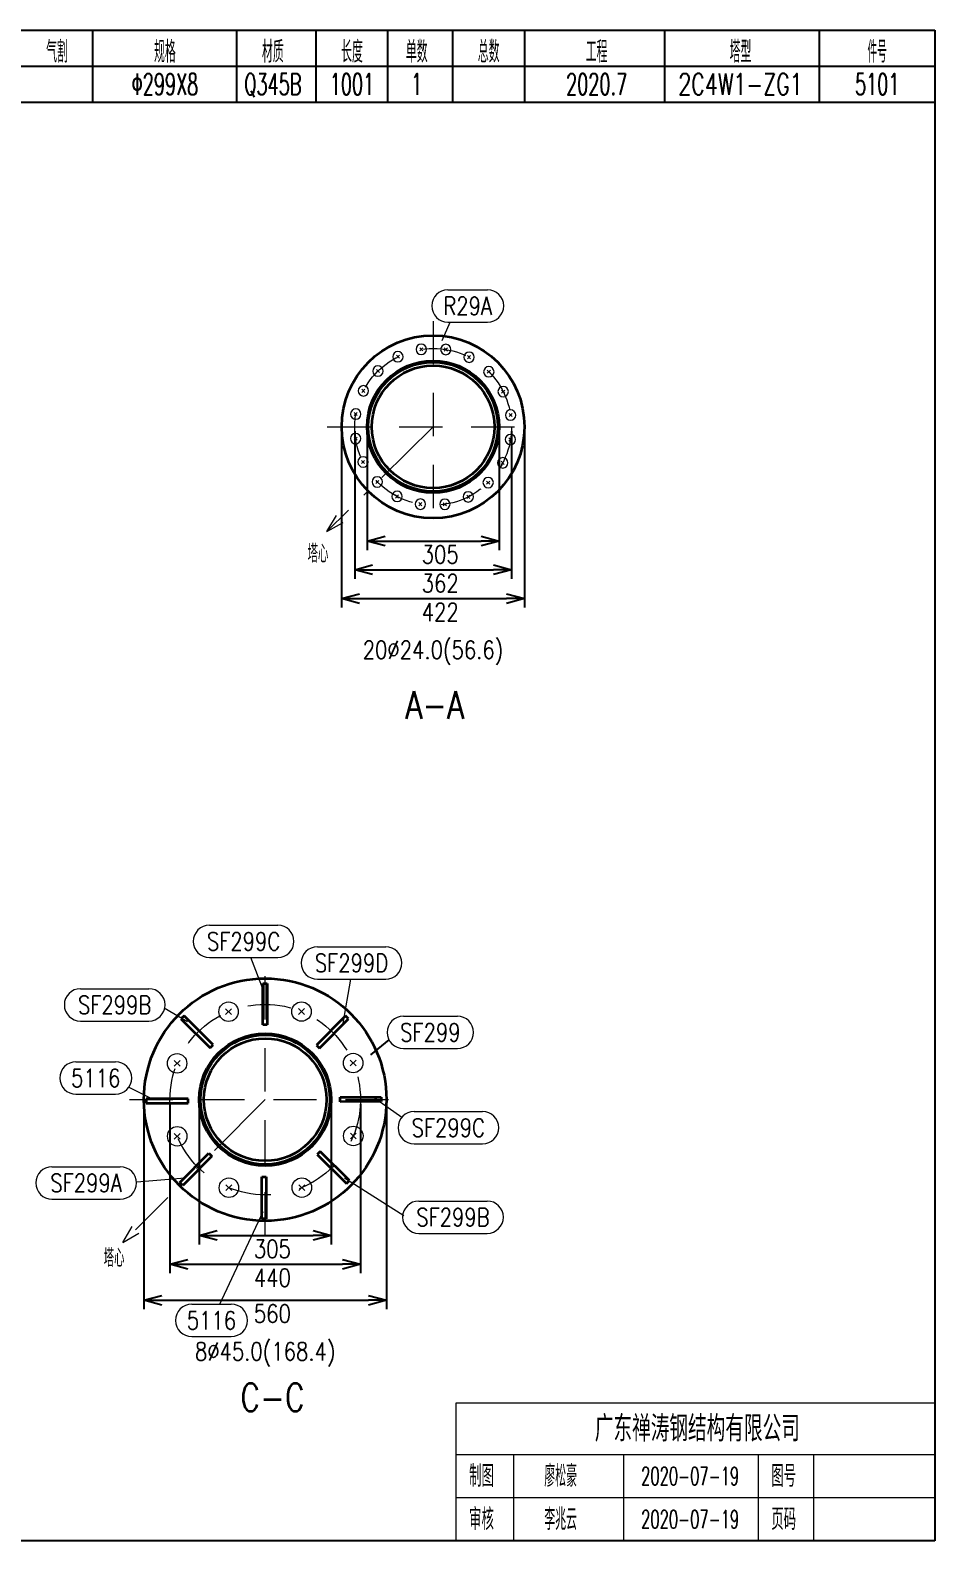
# Model space of a CAD drawing. Extents: x 154981 to 165753, y -86801 to -82885.
# Drawn here: x 156561.4 to 156687.1, y -84766.7 to -84556.7 of the extents above; entities that cross this region are included whole.
import ezdxf
from ezdxf.enums import TextEntityAlignment as Align

# ---------------------------------------------------------------- set-up
doc = ezdxf.new("R2010")
doc.units = 0
doc.header["$MEASUREMENT"] = 0
doc.linetypes.add('长一点画线', pattern=[16.5, 10, -3, 0.5, -3])
doc.linetypes.add('长虚线', pattern=[10, 6, -4])
doc.layers.get('0').update_dxf_attribs({"linetype": 'CONTINUOUS', "lineweight": 25})
doc.layers.get('Defpoints').update_dxf_attribs({"linetype": 'CONTINUOUS'})
doc.layers.add('4', color=7, linetype='CONTINUOUS', lineweight=25)
doc.layers.add('5', color=7, linetype='CONTINUOUS', lineweight=25)
doc.styles.add('DimFont', font='simplex.shx', dxfattribs={"width": 0.8, "bigfont": 'gbhzfs.shx'})
doc.styles.get("Standard").update_dxf_attribs({"font": 'simplex.shx', "width": 0.7, "height": 3, "bigfont": 'gbhzfs.shx'})
doc.dimstyles.new('DHDxfDimStyleOpen30', dxfattribs={"dimtxt": 2.5, "dimasz": 2.5, "dimexe": 1.25, "dimexo": 0.625, "dimtad": 2, "dimtxsty": 'DimFont', "dimblk": 'OPEN30', "dimblk1": 'OPEN30', "dimblk2": 'OPEN30', "dimcen": 2.5, "dimadec": 0, "dimazin": 0, "dimtfac": 1, "dimtmove": 0, "dimatfit": 3, "dimfxl": 0, "dimarcsym": 0})

# ---------------------------------------------------------------- blocks, each defined once
blk = doc.blocks.new('_OPEN30')
at = {"color": 0, "linetype": 'ByBlock', "lineweight": -2}
for p, q in [((-1, 0.268), (0, 0)), ((0, 0), (-1, -0.268)), ((0, 0), (-1, 0))]:
    blk.add_line(p, q, dxfattribs=at)
blk = doc.blocks.new('*D118')
at = {"layer": '5', "color": 134, "linetype": 'Continuous', "lineweight": -2}
for p, q in [((156580.81, -84705.97), (156580.81, -84729.47)), ((156607.3, -84705.97), (156607.3, -84729.47)), ((156583.31, -84728.22), (156604.8, -84728.22))]:
    blk.add_line(p, q, dxfattribs=at)
at = {"layer": 'Defpoints', "color": 0, "linetype": 'Continuous'}
for p in [(156580.81, -84705.34), (156607.3, -84705.34), (156607.3, -84728.22)]:
    blk.add_point(p, dxfattribs=at)
at = {"layer": '5', "color": 134, "linetype": 'Continuous', "lineweight": -2, "xscale": 2.5, "yscale": 2.5, "zscale": 2.5, "rotation": 180}
blk.add_blockref('_OPEN30', (156580.81, -84728.22), dxfattribs=at)
at = {"layer": '5', "color": 134, "linetype": 'Continuous', "lineweight": -2, "xscale": 2.5, "yscale": 2.5, "zscale": 2.5}
blk.add_blockref('_OPEN30', (156607.3, -84728.22), dxfattribs=at)
at = {"layer": '5', "color": 134, "linetype": 'Continuous', "lineweight": 18, "insert": (156595.05, -84730.09), "char_height": 2.5, "attachment_point": 5, "line_spacing_factor": 0.6, "style": 'DimFont'}
blk.add_mtext('440', dxfattribs=at)
blk = doc.blocks.new('*D119')
at = {"layer": '5', "color": 134, "linetype": 'Continuous', "lineweight": -2}
for p, q in [((156584.87, -84705.97), (156584.87, -84725.47)), ((156603.23, -84705.97), (156603.23, -84725.47)), ((156587.37, -84724.22), (156600.73, -84724.22))]:
    blk.add_line(p, q, dxfattribs=at)
at = {"layer": 'Defpoints', "color": 0, "linetype": 'Continuous'}
for p in [(156584.87, -84705.34), (156603.23, -84705.34), (156603.23, -84724.22)]:
    blk.add_point(p, dxfattribs=at)
at = {"layer": '5', "color": 134, "linetype": 'Continuous', "lineweight": -2, "xscale": 2.5, "yscale": 2.5, "zscale": 2.5, "rotation": 180}
blk.add_blockref('_OPEN30', (156584.87, -84724.22), dxfattribs=at)
at = {"layer": '5', "color": 134, "linetype": 'Continuous', "lineweight": -2, "xscale": 2.5, "yscale": 2.5, "zscale": 2.5}
blk.add_blockref('_OPEN30', (156603.23, -84724.22), dxfattribs=at)
at = {"layer": '5', "color": 134, "linetype": 'Continuous', "lineweight": 18, "insert": (156595.05, -84726.09), "char_height": 2.5, "attachment_point": 5, "line_spacing_factor": 0.6, "style": 'DimFont'}
blk.add_mtext('305', dxfattribs=at)
blk = doc.blocks.new('*D120')
at = {"layer": '5', "color": 134, "linetype": 'Continuous', "lineweight": -2}
for p, q in [((156577.2, -84705.97), (156577.2, -84734.47)), ((156610.91, -84705.97), (156610.91, -84734.47)), ((156579.7, -84733.22), (156608.41, -84733.22))]:
    blk.add_line(p, q, dxfattribs=at)
at = {"layer": 'Defpoints', "color": 0, "linetype": 'Continuous'}
for p in [(156577.2, -84705.34), (156610.91, -84705.34), (156610.91, -84733.22)]:
    blk.add_point(p, dxfattribs=at)
at = {"layer": '5', "color": 134, "linetype": 'Continuous', "lineweight": -2, "xscale": 2.5, "yscale": 2.5, "zscale": 2.5, "rotation": 180}
blk.add_blockref('_OPEN30', (156577.2, -84733.22), dxfattribs=at)
at = {"layer": '5', "color": 134, "linetype": 'Continuous', "lineweight": -2, "xscale": 2.5, "yscale": 2.5, "zscale": 2.5}
blk.add_blockref('_OPEN30', (156610.91, -84733.22), dxfattribs=at)
at = {"layer": '5', "color": 134, "linetype": 'Continuous', "lineweight": 18, "insert": (156595.05, -84735.09), "char_height": 2.5, "attachment_point": 5, "line_spacing_factor": 0.6, "style": 'DimFont'}
blk.add_mtext('560', dxfattribs=at)
blk = doc.blocks.new('板孔默认')
at = {"layer": '5', "color": 7, "linetype": 'Continuous', "lineweight": 13}
for p, q in [((-0.3, -0.3), (0.3, 0.3)), ((0.3, -0.3), (-0.3, 0.3))]:
    blk.add_line(p, q, dxfattribs=at)
blk.add_circle((0, 0), 1, dxfattribs=at)
blk = doc.blocks.new('*D932')
at = {"layer": '5', "color": 134, "linetype": 'Continuous', "lineweight": -2}
for p, q in [((156606.49, -84612.43), (156606.49, -84632.93)), ((156628.28, -84612.43), (156628.28, -84632.93)), ((156608.99, -84631.68), (156625.78, -84631.68))]:
    blk.add_line(p, q, dxfattribs=at)
at = {"layer": 'Defpoints', "color": 0, "linetype": 'Continuous'}
for p in [(156606.49, -84611.8), (156628.28, -84611.8), (156628.28, -84631.68)]:
    blk.add_point(p, dxfattribs=at)
at = {"layer": '5', "color": 134, "linetype": 'Continuous', "lineweight": -2, "xscale": 2.5, "yscale": 2.5, "zscale": 2.5, "rotation": 180}
blk.add_blockref('_OPEN30', (156606.49, -84631.68), dxfattribs=at)
at = {"layer": '5', "color": 134, "linetype": 'Continuous', "lineweight": -2, "xscale": 2.5, "yscale": 2.5, "zscale": 2.5}
blk.add_blockref('_OPEN30', (156628.28, -84631.68), dxfattribs=at)
at = {"layer": '5', "color": 134, "linetype": 'Continuous', "lineweight": 18, "insert": (156618.39, -84633.55), "char_height": 2.5, "attachment_point": 5, "line_spacing_factor": 0.6, "style": 'DimFont'}
blk.add_mtext('362', dxfattribs=at)
blk = doc.blocks.new('*D931')
at = {"layer": '5', "color": 134, "linetype": 'Continuous', "lineweight": -2}
for p, q in [((156608.21, -84612.43), (156608.21, -84628.93)), ((156626.57, -84612.43), (156626.57, -84628.93)), ((156610.71, -84627.68), (156624.07, -84627.68))]:
    blk.add_line(p, q, dxfattribs=at)
at = {"layer": 'Defpoints', "color": 0, "linetype": 'Continuous'}
for p in [(156608.21, -84611.8), (156626.57, -84611.8), (156626.57, -84627.68)]:
    blk.add_point(p, dxfattribs=at)
at = {"layer": '5', "color": 134, "linetype": 'Continuous', "lineweight": -2, "xscale": 2.5, "yscale": 2.5, "zscale": 2.5, "rotation": 180}
blk.add_blockref('_OPEN30', (156608.21, -84627.68), dxfattribs=at)
at = {"layer": '5', "color": 134, "linetype": 'Continuous', "lineweight": -2, "xscale": 2.5, "yscale": 2.5, "zscale": 2.5}
blk.add_blockref('_OPEN30', (156626.57, -84627.68), dxfattribs=at)
at = {"layer": '5', "color": 134, "linetype": 'Continuous', "lineweight": 18, "insert": (156618.39, -84629.55), "char_height": 2.5, "attachment_point": 5, "line_spacing_factor": 0.6, "style": 'DimFont'}
blk.add_mtext('305', dxfattribs=at)
blk = doc.blocks.new('*D930')
at = {"layer": '5', "color": 134, "linetype": 'Continuous', "lineweight": -2}
for p, q in [((156604.68, -84612.43), (156604.68, -84636.93)), ((156630.09, -84612.43), (156630.09, -84636.93)), ((156607.18, -84635.68), (156627.59, -84635.68))]:
    blk.add_line(p, q, dxfattribs=at)
at = {"layer": 'Defpoints', "color": 0, "linetype": 'Continuous'}
for p in [(156604.68, -84611.8), (156630.09, -84611.8), (156630.09, -84635.68)]:
    blk.add_point(p, dxfattribs=at)
at = {"layer": '5', "color": 134, "linetype": 'Continuous', "lineweight": -2, "xscale": 2.5, "yscale": 2.5, "zscale": 2.5, "rotation": 180}
blk.add_blockref('_OPEN30', (156604.68, -84635.68), dxfattribs=at)
at = {"layer": '5', "color": 134, "linetype": 'Continuous', "lineweight": -2, "xscale": 2.5, "yscale": 2.5, "zscale": 2.5}
blk.add_blockref('_OPEN30', (156630.09, -84635.68), dxfattribs=at)
at = {"layer": '5', "color": 134, "linetype": 'Continuous', "lineweight": 18, "insert": (156618.39, -84637.55), "char_height": 2.5, "attachment_point": 5, "line_spacing_factor": 0.6, "style": 'DimFont'}
blk.add_mtext('422', dxfattribs=at)
blk = doc.blocks.new('CTDHK')
at = {"color": 0, "linetype": 'Continuous'}
for p, q in [((0, 210), (297, 210)), ((297, 210), (297, 0)), ((297, 0), (0, 0))]:
    blk.add_line(p, q, dxfattribs=at)

msp = doc.modelspace()

# ---------------------------------------------------------------- linework, layer by layer
at = {"color": 3, "linetype": 'Continuous'}
msp.add_line((156608.74662, -84699.09131), (156611.29455, -84697.02162), dxfattribs=at)
at = {"layer": '4', "color": 1, "linetype": 'Continuous', "lineweight": 25}
for p, q in [((156570.11666, -84566.66733), (156570.11666, -84556.66733)), ((156590.11666, -84566.66733), (156590.11666, -84556.66733)), ((156601.11666, -84566.66733), (156601.11666, -84556.66733)), ((156611.11666, -84566.66733), (156611.11666, -84556.66733)), ((156620.11666, -84566.66733), (156620.11666, -84556.66733)), ((156630.11666, -84566.66733), (156630.11666, -84556.66733)), ((156649.61666, -84566.66733), (156649.61666, -84556.66733)), ((156671.11666, -84566.66733), (156671.11666, -84556.66733)), ((156540.11666, -84561.66733), (156687.11666, -84561.66733)), ((156540.11666, -84566.66733), (156687.11666, -84566.66733))]:
    msp.add_line(p, q, dxfattribs=at)
at = {"layer": '4', "color": 1, "linetype": 'Continuous', "lineweight": 18}
for p, q in [((156620.61666, -84766.66733), (156620.61666, -84747.46733)), ((156620.61666, -84747.46733), (156687.11666, -84747.46733)), ((156620.61666, -84754.66733), (156687.11666, -84754.66733)), ((156628.61666, -84766.66733), (156628.61666, -84754.66733)), ((156643.91666, -84766.66733), (156643.91666, -84754.66733)), ((156662.61666, -84766.66733), (156662.61666, -84754.66733)), ((156670.31666, -84766.66733), (156670.31666, -84754.66733)), ((156620.61666, -84760.66733), (156687.11666, -84760.66733))]:
    msp.add_line(p, q, dxfattribs=at)
msp.add_lwpolyline([(156390.11666, -84556.66733), (156390.11666, -84766.66733), (156687.11666, -84766.66733), (156687.11666, -84556.66733)], close=True, dxfattribs=at)
at = {"layer": '5', "color": 3, "linetype": 'Continuous', "lineweight": 18}
for p, q in [((156619.4495, -84592.74742), (156624.9495, -84592.74742)), ((156618.64591, -84599.81654), (156619.7643, -84597.23745)), ((156619.4495, -84597.24742), (156624.9495, -84597.24742)), ((156586.30396, -84681.09032), (156595.80396, -84681.09032)), ((156601.30396, -84684.09032), (156610.80396, -84684.09032)), ((156586.30396, -84685.59032), (156595.80396, -84685.59032)), ((156593.82248, -84690.15539), (156592.07589, -84685.59032)), ((156601.30396, -84688.59032), (156610.80396, -84688.59032)), ((156604.91236, -84694.7267), (156605.93689, -84688.59032)), ((156568.3872, -84689.91965), (156577.8872, -84689.91965)), ((156583.25178, -84694.53592), (156580.02968, -84692.64013)), ((156568.3872, -84694.41965), (156577.8872, -84694.41965)), ((156613.26134, -84693.74122), (156620.76134, -84693.74122)), ((156613.26134, -84698.24122), (156620.76134, -84698.24122)), ((156567.75471, -84700.08224), (156573.25471, -84700.08224)), ((156567.75471, -84704.58224), (156573.25471, -84704.58224)), ((156578.46947, -84705.34153), (156575.05042, -84703.58395)), ((156609.23889, -84705.10883), (156613.03889, -84707.78626)), ((156614.76318, -84706.98995), (156624.26318, -84706.98995)), ((156614.76318, -84711.48995), (156624.26318, -84711.48995)), ((156564.41557, -84714.66896), (156573.91557, -84714.66896)), ((156582.90475, -84716.24585), (156576.20475, -84716.82907)), ((156605.05441, -84716.23146), (156613.32, -84721.45411)), ((156564.41557, -84719.16896), (156573.91557, -84719.16896)), ((156615.40623, -84719.43145), (156624.90623, -84719.43145)), ((156593.70567, -84720.92471), (156587.682, -84733.82997)), ((156615.40623, -84723.93145), (156624.90623, -84723.93145)), ((156583.8425, -84733.78156), (156589.3425, -84733.78156)), ((156583.8425, -84738.28156), (156589.3425, -84738.28156))]:
    msp.add_line(p, q, dxfattribs=at)
at = {"layer": '5', "color": 240, "linetype": '长虚线', "lineweight": 18}
for p, q in [((156617.38713, -84597.10141), (156617.38713, -84626.50609)), ((156602.68479, -84611.80375), (156632.08947, -84611.80375)), ((156594.05396, -84724.1965), (156594.05396, -84686.48413)), ((156575.19778, -84705.34032), (156612.91015, -84705.34032))]:
    msp.add_line(p, q, dxfattribs=at)
at = {"layer": '5', "color": 7, "linetype": '长一点画线', "lineweight": 18}
for p, q in [((156617.38713, -84611.80375), (156602.6387, -84626.3769)), ((156602.6387, -84626.3769), (156603.94617, -84624.14324)), ((156602.6387, -84626.3769), (156603.94617, -84624.14324)), ((156602.6387, -84626.3769), (156604.88783, -84625.09623)), ((156602.6387, -84626.3769), (156604.88783, -84625.09623)), ((156594.05396, -84705.34032), (156582.11037, -84717.32897)), ((156580.51037, -84718.935), (156576.01012, -84723.45224)), ((156574.26296, -84725.20599), (156575.55283, -84722.96212)), ((156574.26296, -84725.20599), (156575.55283, -84722.96212)), ((156574.26296, -84725.20599), (156576.50196, -84723.90768)), ((156574.26296, -84725.20599), (156576.50196, -84723.90768))]:
    msp.add_line(p, q, dxfattribs=at)
at = {"layer": '5', "color": 7, "linetype": 'Continuous', "lineweight": 35}
for p, q in [((156593.72078, -84689.21193), (156594.32641, -84689.21079)), ((156593.73154, -84694.93098), (156593.72078, -84689.21193)), ((156594.32641, -84689.21079), (156594.33718, -84694.92984)), ((156582.77685, -84693.6756), (156582.34686, -84694.10721)), ((156582.34686, -84694.10721), (156586.39846, -84698.14358)), ((156586.82845, -84697.71196), (156582.77685, -84693.6756)), ((156594.33718, -84694.92984), (156593.73154, -84694.93098)), ((156605.22225, -84693.70341), (156601.18588, -84697.75501)), ((156601.61236, -84698.17989), (156605.64873, -84694.12829)), ((156605.64873, -84694.12829), (156605.22225, -84693.70341)), ((156586.39846, -84698.14358), (156586.82845, -84697.71196)), ((156601.18588, -84697.75501), (156601.61236, -84698.17989)), ((156583.34501, -84705.22324), (156577.50558, -84705.24523)), ((156577.50558, -84705.24523), (156577.50786, -84705.85085)), ((156583.34729, -84705.82886), (156583.34501, -84705.22324)), ((156604.4633, -84705.0179), (156610.18235, -84705.00713)), ((156604.46444, -84705.62353), (156604.4633, -84705.0179)), ((156610.18235, -84705.00713), (156610.18349, -84705.61276)), ((156577.50786, -84705.85085), (156583.34729, -84705.82886)), ((156610.18349, -84705.61276), (156604.46444, -84705.62353)), ((156582.16838, -84716.84426), (156586.20474, -84712.79266)), ((156586.63123, -84713.21754), (156582.59486, -84717.26914)), ((156586.20474, -84712.79266), (156586.63123, -84713.21754)), ((156601.70947, -84712.53705), (156601.27948, -84712.96867)), ((156601.27948, -84712.96867), (156605.33107, -84717.00503)), ((156605.76107, -84716.57342), (156601.70947, -84712.53705)), ((156593.60574, -84716.04875), (156594.21137, -84716.04875)), ((156593.60574, -84721.88822), (156593.60574, -84716.04875)), ((156594.21137, -84716.04875), (156594.21137, -84721.88822)), ((156582.59486, -84717.26914), (156582.16838, -84716.84426)), ((156605.33107, -84717.00503), (156605.76107, -84716.57342)), ((156594.21137, -84721.88822), (156593.60574, -84721.88822))]:
    msp.add_line(p, q, dxfattribs=at)
for centre, radius in [((156617.38713, -84611.80375), 12.70234), ((156617.38713, -84611.80375), 9.1806), ((156617.38713, -84611.80375), 9), ((156617.38713, -84611.80375), 9), ((156617.38713, -84611.80375), 8.51839), ((156617.38713, -84611.80375), 8.51839), ((156594.05396, -84705.34032), 16.85619), ((156594.05396, -84705.34032), 9.1806), ((156594.05396, -84705.34032), 9), ((156594.05396, -84705.34032), 9), ((156594.05396, -84705.34032), 8.51839), ((156594.05396, -84705.34032), 8.51839)]:
    msp.add_circle(centre, radius, dxfattribs=at)
at = {"layer": '5', "color": 240, "linetype": '长虚线', "lineweight": 18}
for centre, radius in [((156617.38713, -84611.80375), 10.89632), ((156594.05396, -84705.34032), 13.24415)]:
    msp.add_circle(centre, radius, dxfattribs=at)
at = {"layer": '5', "color": 3, "linetype": 'Continuous', "lineweight": 18}
for centre, start, end in [((156619.4495, -84594.99742), 90, 270), ((156624.9495, -84594.99742), 270, 90), ((156586.30396, -84683.34032), 90, 270), ((156595.80396, -84683.34032), 270, 90), ((156601.30396, -84686.34032), 90, 270), ((156610.80396, -84686.34032), 270, 90), ((156568.3872, -84692.16965), 90, 270), ((156577.8872, -84692.16965), 270, 90), ((156613.26134, -84695.99122), 90, 270), ((156620.76134, -84695.99122), 270, 90), ((156567.75471, -84702.33224), 90, 270), ((156573.25471, -84702.33224), 270, 90), ((156614.76318, -84709.23995), 90, 270), ((156624.26318, -84709.23995), 270, 90), ((156564.41557, -84716.91896), 90, 270), ((156573.91557, -84716.91896), 270, 90), ((156615.40623, -84721.68145), 90, 270), ((156624.90623, -84721.68145), 270, 90), ((156583.8425, -84736.03156), 90, 270), ((156589.3425, -84736.03156), 270, 90)]:
    msp.add_arc(centre, 2.25, start, end, dxfattribs=at)

# ---------------------------------------------------------------- block references
at = {"color": 2, "linetype": 'Continuous'}
msp.add_blockref('CTDHK', (156390.11666, -84766.66733), dxfattribs=at)
at = {"layer": '5', "color": 7, "linetype": 'Continuous', "lineweight": 35, "xscale": -0.7220000000088476, "yscale": 0.7219999999942956, "zscale": 0.722, "rotation": 180}
for p in [(156615.74693, -84601.03158), (156619.15599, -84601.05196), (156612.49843, -84602.06566), (156622.3919, -84602.1248), (156609.72846, -84604.05297), (156625.13791, -84604.14508), (156607.70818, -84606.79898), (156627.12522, -84606.91505), (156606.63534, -84610.03489), (156628.1593, -84610.16355), (156606.61496, -84613.44395), (156628.13892, -84613.57261), (156607.64904, -84616.69245), (156627.06608, -84616.80852), (156609.63635, -84619.46242), (156625.0458, -84619.55453), (156612.38236, -84621.4827), (156622.27583, -84621.54184), (156615.61827, -84622.55554), (156619.02733, -84622.57592)]:
    msp.add_blockref('板孔默认', p, dxfattribs=at)
at = {"layer": '5', "color": 7, "linetype": 'Continuous', "lineweight": 35, "xscale": 1.355000000010477, "yscale": 1.354999999995925, "zscale": 1.355}
for p in [(156588.96262, -84693.11388), (156599.09923, -84693.0948), (156581.80845, -84700.29505), (156606.2804, -84700.24897), (156581.82753, -84710.43166), (156606.29948, -84710.38558), (156589.0087, -84717.58583), (156599.14531, -84717.56675)]:
    msp.add_blockref('板孔默认', p, dxfattribs=at)

# ---------------------------------------------------------------- texts
at = {"layer": '4', "color": 1, "linetype": 'Continuous', "lineweight": 25}
for s, width, p in [('气割', 0.7, (156565.11666, -84559.66733)), ('规格', 0.7, (156580.11666, -84559.66733)), ('材质', 0.7, (156595.11666, -84559.66733)), ('长度', 0.7, (156606.11666, -84559.66733)), ('单数', 0.7, (156615.11666, -84559.66733)), ('总数', 0.7, (156625.11666, -84559.66733)), ('工程', 0.7, (156640.11666, -84559.66733)), ('塔型', 0.7, (156660.11666, -84559.66733)), ('件号', 0.6, (156679.11666, -84559.66733)), ('Φ299X8', 0.6, (156580.11666, -84564.16733)), ('Q345B', 0.6, (156595.11666, -84564.16733)), ('1001', 0.6, (156606.11666, -84564.16733)), ('1', 0.6, (156615.11666, -84564.16733)), ('2020.7', 0.6, (156640.11666, -84564.16733)), ('2C4W1-ZG1', 0.7, (156660.11666, -84564.16733)), ('5101', 0.6, (156679.11666, -84564.16733))]:
    msp.add_text(s, height=3, dxfattribs=dict(at, width=width)).set_placement(p, align=Align.MIDDLE_CENTER)
at = {"layer": '4', "color": 1, "linetype": 'Continuous', "lineweight": 13}
msp.add_text('广东禅涛钢结构有限公司', height=3.6, dxfattribs=at).set_placement((156654.11666, -84751.06733), align=Align.MIDDLE_CENTER)
for s, height, width, p in [('制图', 3, 0.8, (156624.11666, -84757.66733)), ('廖松豪', 3, 0.7, (156635.11666, -84757.66733)), ('2020-07-19', 2.5, 0.6, (156653.11666, -84757.66733)), ('图号', 3, 0.8, (156666.11666, -84757.66733)), ('审核', 3, 0.8, (156624.11666, -84763.66733)), ('李兆云', 3, 0.7, (156635.11666, -84763.66733)), ('页码', 3, 0.8, (156666.11666, -84763.66733)), ('2020-07-19', 2.5, 0.6, (156653.11666, -84763.66733))]:
    msp.add_text(s, height=height, dxfattribs=dict(at, width=width)).set_placement(p, align=Align.MIDDLE_CENTER)
at = {"layer": '5', "color": 6, "linetype": 'Continuous', "lineweight": 18, "width": 0.8}
for s, p in [('R29A', (156622.1995, -84594.99742)), ('SF299C', (156591.05396, -84683.34032)), ('SF299D', (156606.05396, -84686.34032)), ('SF299B', (156573.1372, -84692.16965)), ('SF299', (156617.01134, -84695.99122)), ('5116', (156570.50471, -84702.33224)), ('SF299C', (156619.51318, -84709.23995)), ('SF299A', (156569.16557, -84716.91896)), ('SF299B', (156620.15623, -84721.68145)), ('5116', (156586.5925, -84736.03156))]:
    msp.add_text(s, height=2.5, dxfattribs=at).set_placement(p, align=Align.MIDDLE_CENTER)
at = {"layer": '5', "color": 7, "linetype": 'Continuous', "lineweight": 18, "width": 0.8}
for s, p in [('塔心', (156601.38713, -84629.43533)), ('20%%c24.0(56.6)', (156617.38713, -84642.80375)), ('塔心', (156573.05396, -84727.34032)), ('8%%c45.0(168.4)', (156594.05396, -84740.34032))]:
    msp.add_text(s, height=2.5, dxfattribs=at).set_placement(p, align=Align.MIDDLE_CENTER)
at = {"layer": '5', "color": 2, "linetype": 'Continuous', "lineweight": 18, "width": 0.8}
for s, p in [('A-A', (156617.6113, -84648.53836)), ('C-C', (156595.06963, -84744.8094))]:
    msp.add_text(s, height=3.84912, dxfattribs=at).set_placement(p, align=Align.TOP_CENTER)

# ---------------------------------------------------------------- dimensions: what is measured, and where the dimension line sits
at = {"layer": '5', "color": 134, "linetype": 'Continuous', "lineweight": 18}
for base, p1, p2, text, picture, middle in [((156630.08947, -84635.67875), (156604.68479, -84611.80375), (156630.08947, -84611.80375), '422', '*D930', (156618.38713, -84635.67875)), ((156628.28345, -84631.67875), (156606.49081, -84611.80375), (156628.28345, -84611.80375), '362', '*D932', (156618.38713, -84631.67875)), ((156626.56773, -84627.67875), (156608.20653, -84611.80375), (156626.56773, -84611.80375), '305', '*D931', (156618.38713, -84627.67875)), ((156610.91015, -84733.21532), (156577.19778, -84705.34032), (156610.91015, -84705.34032), '560', '*D120', (156595.05396, -84733.21532)), ((156607.29811, -84728.21532), (156580.80982, -84705.34032), (156607.29811, -84705.34032), '440', '*D118', (156595.05396, -84728.21532)), ((156603.23457, -84724.21532), (156584.87336, -84705.34032), (156603.23457, -84705.34032), '305', '*D119', (156595.05396, -84724.21532))]:
    dim = msp.add_linear_dim(base=base, p1=p1, p2=p2, angle=0, text=text, dimstyle='DHDxfDimStyleOpen30', override={"dimtxt": 2.5, "dimclrd": 134, "dimclre": 134, "dimclrt": 134}, dxfattribs=at)
    dim.commit()
    dim.dimension.update_dxf_attribs({"geometry": picture, "text_midpoint": middle, "dimtype": 161})

doc.saveas('drawing.dxf')
